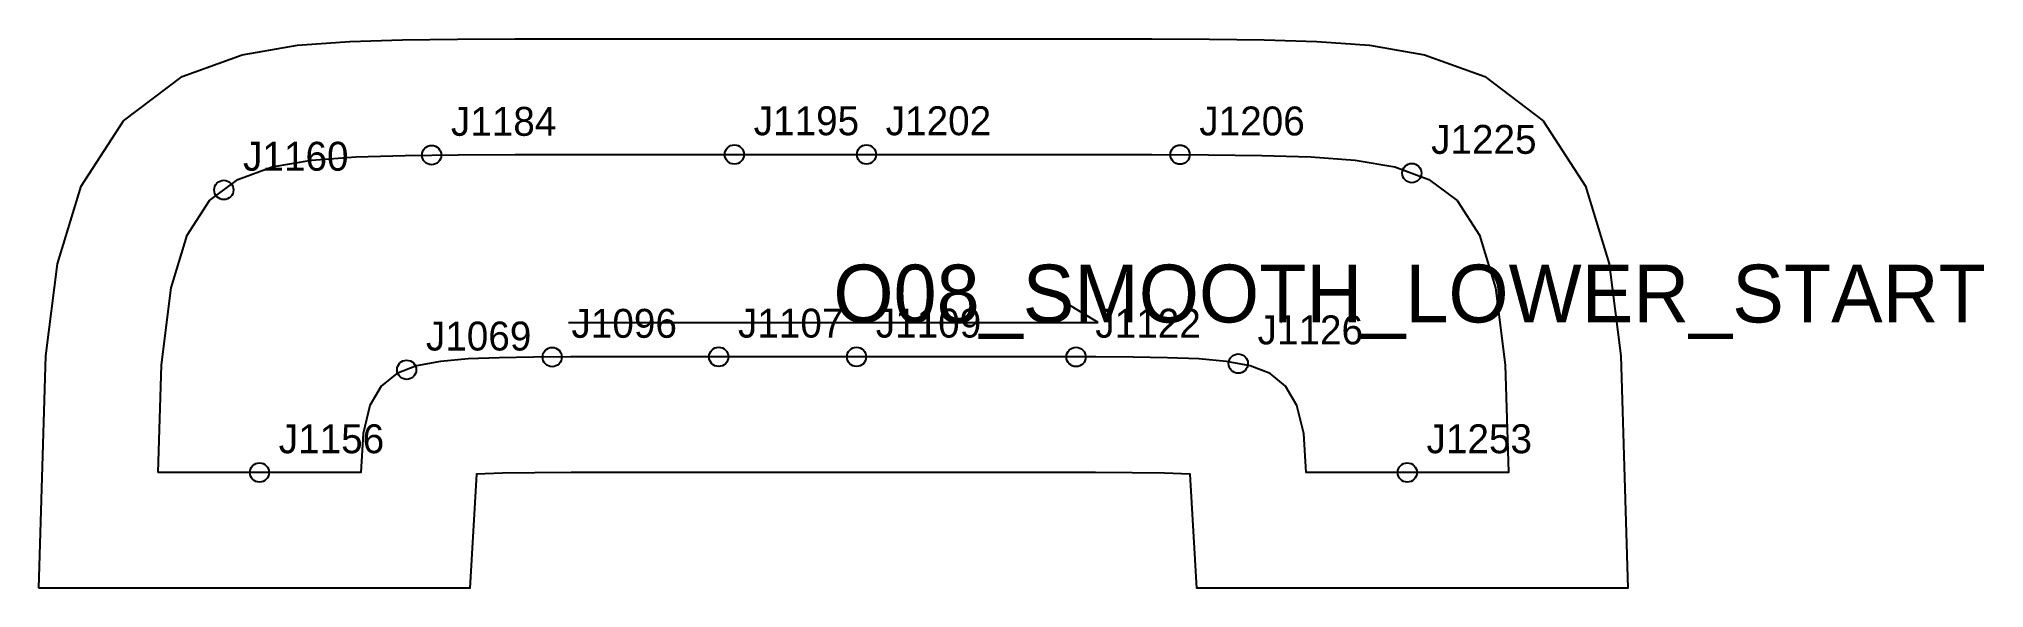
# Model space of a CAD drawing. Header units: millimetres. Extents: x -12 to 189, y -12 to 45.
import ezdxf

# ---------------------------------------------------------------- set-up
doc = ezdxf.new("R2010")
doc.units = ezdxf.units.MM
for name, color, linetype in [('CUT', 1, 'Continuous'), ('GRAIN', 3, 'Continuous'), ('LABEL', 7, 'Continuous'), ('NOTCH', 2, 'Continuous'), ('SEW', 5, 'Continuous')]:
    doc.layers.add(name, color=color, linetype=linetype)

msp = doc.modelspace()

# ---------------------------------------------------------------- linework, layer by layer
at = {"layer": 'CUT'}
msp.add_lwpolyline([(-12.37, -12), (-11.64, 12.09), (-10.43, 21.67), (-7.98, 29.73), (-3.6, 36.51), (2.47, 41.08), (8.71, 43.36), (14.43, 44.33), (19.87, 44.74), (25.34, 44.91), (31.02, 44.97), (36.98, 44.99), (43.2, 45), (49.68, 45), (56.34, 45), (63.14, 45), (70, 45), (76.86, 45), (83.66, 45), (90.32, 45), (96.79, 45), (103.02, 44.99), (108.98, 44.97), (114.66, 44.91), (120.13, 44.74), (125.57, 44.33), (131.29, 43.36), (137.53, 41.08), (143.6, 36.51), (147.98, 29.73), (150.43, 21.67), (151.64, 12.09), (152.37, -12), (107.68, -12), (106.99, -0.19), (104.32, -0.08), (100.96, -0.03), (97.18, -0.01), (93.09, 0), (88.75, 0), (84.22, 0), (79.56, 0), (74.8, 0), (70, 0), (65.2, 0), (60.44, 0), (55.78, 0), (51.25, 0), (46.91, 0), (42.82, -0.01), (39.04, -0.03), (35.68, -0.08), (33.01, -0.19), (32.32, -12), (-12.37, -12)], close=True, dxfattribs=at)
at = {"layer": 'GRAIN'}
for p, q in [((97.46, 15.57), (92.46, 18.57)), ((42.54, 15.57), (97.46, 15.57))]:
    msp.add_line(p, q, dxfattribs=at)
at = {"layer": 'NOTCH'}
for centre in [(28.35, 32.94), (59.74, 33), (73.43, 33), (105.94, 32.98), (6.8, 29.32), (129.97, 31.07), (40.85, 11.98), (58.11, 12), (72.4, 12), (95.16, 11.99), (111.98, 11.3), (25.76, 10.66), (10.5, 0), (129.5, 0)]:
    msp.add_circle(centre, 1, dxfattribs=at)
at = {"layer": 'SEW'}
msp.add_lwpolyline([(0, 0), (0.34, 11.16), (1.35, 19.15), (3.01, 24.63), (5.33, 28.21), (8.27, 30.42), (11.8, 31.71), (15.89, 32.41), (20.5, 32.76), (25.59, 32.91), (31.11, 32.97), (37, 32.99), (43.21, 33), (49.68, 33), (56.34, 33), (63.14, 33), (70, 33), (76.86, 33), (83.66, 33), (90.32, 33), (96.79, 33), (103, 32.99), (108.89, 32.97), (114.41, 32.91), (119.5, 32.76), (124.11, 32.41), (128.2, 31.71), (131.73, 30.42), (134.67, 28.21), (136.99, 24.63), (138.65, 19.15), (139.66, 11.16), (140, 0), (119, 0), (118.76, 4.06), (118.06, 6.96), (116.89, 8.96), (115.27, 10.26), (113.21, 11.06), (110.74, 11.53), (107.88, 11.79), (104.65, 11.91), (101.09, 11.97), (97.22, 11.99), (93.1, 12), (88.75, 12), (84.22, 12), (79.56, 12), (74.8, 12), (70, 12), (65.2, 12), (60.44, 12), (55.78, 12), (51.25, 12), (46.9, 12), (42.78, 11.99), (38.91, 11.97), (35.35, 11.91), (32.12, 11.79), (29.26, 11.53), (26.79, 11.06), (24.73, 10.26), (23.11, 8.96), (21.94, 6.96), (21.24, 4.06), (21, 0)], close=True, dxfattribs=at)

# ---------------------------------------------------------------- texts
at = {"layer": 'LABEL'}
for s, height, p in [('J1184', 3, (30.35, 34.94)), ('J1195', 3, (61.74, 35)), ('J1202', 3, (75.43, 35)), ('J1206', 3, (107.94, 34.98)), ('J1160', 3, (8.8, 31.32)), ('J1225', 3, (131.97, 33.07)), ('O08_SMOOTH_LOWER_START', 6, (70, 15.57)), ('J1096', 3, (42.85, 13.98)), ('J1107', 3, (60.11, 14)), ('J1109', 3, (74.4, 14)), ('J1122', 3, (97.16, 13.99)), ('J1126', 3, (113.98, 13.3)), ('J1069', 3, (27.76, 12.66)), ('J1156', 3, (12.5, 2)), ('J1253', 3, (131.5, 2))]:
    msp.add_text(s, height=height, dxfattribs=at).set_placement(p)

doc.saveas('drawing.dxf')
